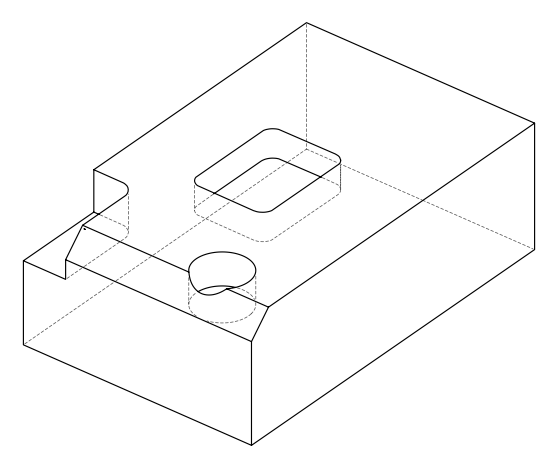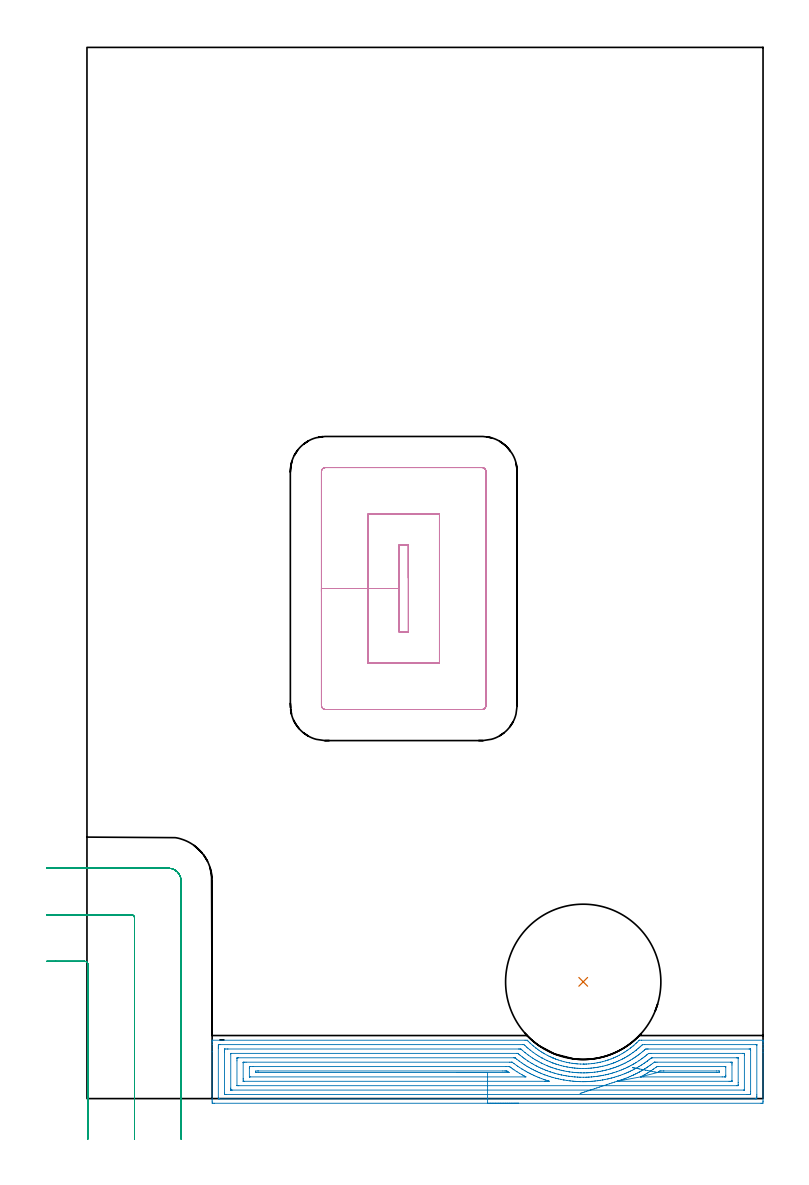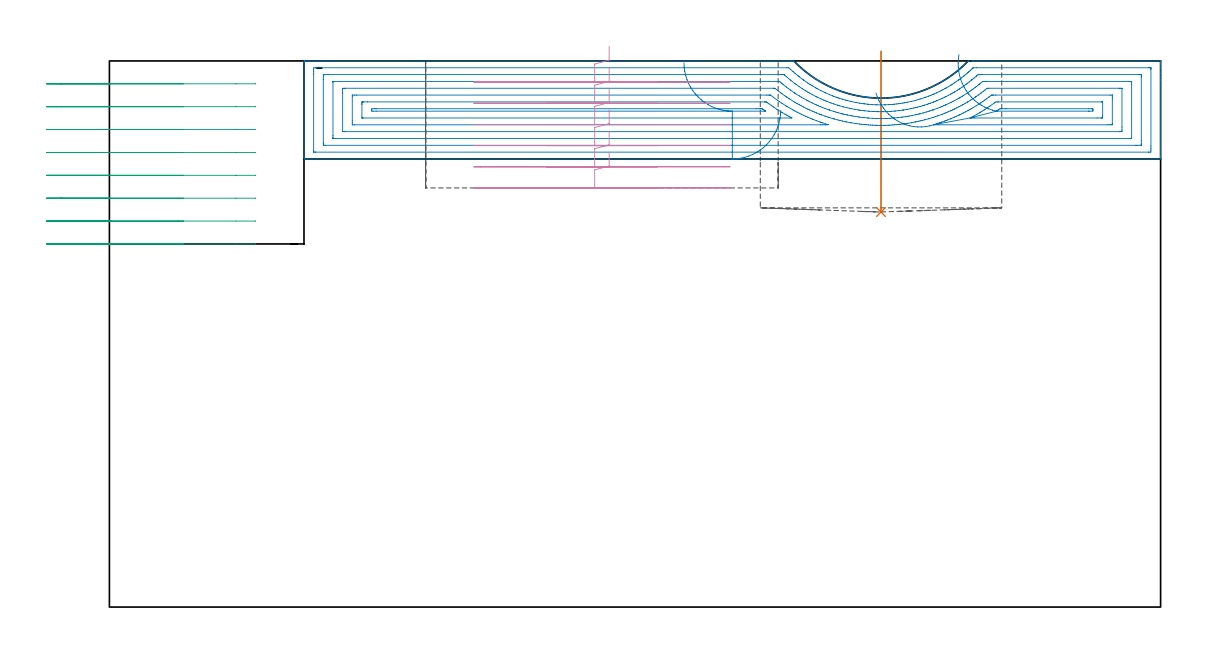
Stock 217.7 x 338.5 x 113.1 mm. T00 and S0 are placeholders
(PLAN: 4 operations, 2 tool changes, 23.2 min)
(1 INDEXABLE_INSERT_DRILL_BLIND_HOLE_FROM_SOLID | STEP1POCKET | NXT0302_038 | 0.13 min | 60290 mm3)
(2 AREA_MILL | FG_CHAMFER_SURFACE | UGT0205_001 | 11.1 min | 37587 mm3)
(3 MILL_CORNER_NOTCH_RECTANGULAR | CORNER_NOTCH_RECTANGULAR | UGT0201_094 | Follow Part, ap 5, ae 75% | 5.4 min | 125365 mm3)
(4 MILL_RECTANGULAR_POCKET | POCKET_RECTANGULAR_STRAIGHT | UGT0201_094 | Follow Part, ap 5, ae 75% | 6.57 min | 185123 mm3)
(TOOL NXT0302_038 | Index. Insert Drill 50mm [880-D5000L50-04] | D50 PA176 FL200 Z2)
(TOOL UGT0205_001 | Chamfer Mill 20 x 3 x 45 deg. | D20 FL50 Z2)
(TOOL UGT0201_094 | End mill 20 mm | D20 FL38 Z4)
(OP 1 INDEXABLE_INSERT_DRILL_BLIND_HOLE_FROM_SOLID)
G17 G21 G94 G90
T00 M6
G54
G17 G0 G90 X159.8 Y37.6 S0 M3
G43 Z123.1 H1
G94 G81 G98 Z81.8 F250. R115.1
G80
M5
M2
(OP 2 AREA_MILL)
G17 G21 G94 G90
T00 M6
G54
G17 G0 G90 X139. Y-1.5 S1061 M3
G43 Z123.1 H0
Z102.8
G94 G1 X138.962 Z101.928 F250.
X138.848 Z101.064
X138.659 Z100.212
X138.397 Z99.38
X138.063 Z98.574
X137.66 Z97.8
X137.192 Z97.064
X136.66 Z96.372
X136.071 Z95.729
X135.428 Z95.14
X134.736 Z94.608
X134. Z94.14
X133.226 Z93.737
X132.42 Z93.403
X131.588 Z93.141
X130.736 Z92.952
X129.872 Z92.838
X129. Z92.8
X40.929
X40.474 Y-1.495 Z92.803
X40.31 Y-1.492 Z92.806
X40.305 Y-1.047 Z93.25
X40.3 Y-0.427 Z93.87
Y15.082 Z109.378
Y17.466 Z111.761
Y18.182 Z112.482
Y18.432 Z112.732
X40.306 Y18.795 Z113.086
X40.307 Y18.797 Z113.088
X40.482 Y18.8 Z113.1
X141.071
X141.747 Y18.795 Z113.091
X141.761 Y18.79 Z113.089
X142.034 Y18.516 Z112.816
X142.206 Y18.347 Z112.646
X142.509 Y18.048 Z112.348
X142.675 Y17.889 Z112.188
X142.845 Y17.732 Z112.032
X143.476 Y17.171 Z111.469
X143.753 Y16.935 Z111.233
X144.551 Y16.293 Z110.592
X144.632 Y16.231 Z110.53
X145.094 Y15.896 Z110.192
X145.525 Y15.581 Z109.88
X145.764 Y15.416 Z109.715
X146.09 Y15.199 Z109.499
X146.418 Y14.987 Z109.286
X146.632 Y14.857 Z109.155
X146.69 Y14.821 Z109.119
X146.882 Y14.705 Z109.
X147.151 Y14.539 Z108.836
X147.311 Y14.448 Z108.745
X148.224 Y13.949 Z108.248
X148.784 Y13.66 Z107.96
X148.94 Y13.583 Z107.883
X149.135 Y13.493 Z107.793
X149.456 Y13.352 Z107.649
X149.565 Y13.304 Z107.6
X149.79 Y13.204 Z107.502
X149.991 Y13.116 Z107.411
X150.012 Y13.107 Z107.402
X150.126 Y13.058 Z107.357
X150.186 Y13.033 Z107.332
X150.31 Y12.983 Z107.278
X150.787 Y12.783 Z107.082
X150.837 Y12.764 Z107.063
X150.884 Y12.746 Z107.044
X151.353 Y12.576 Z106.873
X151.777 Y12.429 Z106.727
X152.694 Y12.142 Z106.438
X153.564 Y11.891 Z106.191
X154.483 Y11.684 Z105.979
X155.286 Y11.523 Z105.82
X155.35 Y11.51 Z105.808
X156.244 Y11.364 Z105.662
X156.271 Y11.361 Z105.658
X156.465 Y11.336 Z105.635
X156.718 Y11.306 Z105.601
X156.799 Y11.295 Z105.592
X156.928 Y11.279 Z105.576
X157.165 Y11.251 Z105.546
X157.57 Y11.215 Z105.51
X158.03 Y11.175 Z105.468
X158.923 Y11.126 Z105.419
X159.809 Y11.105 Z105.403
X159.889 Y11.106
X159.968 Z105.404
X160.263 Y11.108 Z105.407
X160.71 Y11.124 Z105.42
X160.741 Y11.125 Z105.421
X161.603 Y11.176 Z105.471
X162.496 Y11.258 Z105.551
X162.803 Y11.295 Z105.592
X163.121 Y11.335 Z105.633
X163.389 Y11.369 Z105.667
X164.283 Y11.516 Z105.814
X164.958 Y11.652 Z105.949
X165.176 Y11.697 Z105.991
X165.212 Y11.706 Z105.999
X165.991 Y11.882 Z106.18
X166.069 Y11.901 Z106.198
X166.962 Y12.158 Z106.457
X167.71 Y12.397 Z106.696
X167.856 Y12.443 Z106.742
X168.762 Y12.764 Z107.063
X169.472 Y13.058 Z107.357
X169.642 Y13.13 Z107.426
X170.181 Y13.368 Z107.668
X170.535 Y13.528 Z107.825
X170.577 Y13.548 Z107.844
X170.815 Y13.66 Z107.96
X171.429 Y13.978 Z108.275
X172.322 Y14.465 Z108.765
X172.449 Y14.538 Z108.837
X172.812 Y14.763 Z109.06
X173.215 Y15.012 Z109.309
X173.836 Y15.417 Z109.714
X174.108 Y15.605 Z109.903
X175.002 Y16.256 Z110.556
X175.046 Y16.29 Z110.59
X175.41 Y16.584 Z110.881
X175.895 Y16.973 Z111.273
X175.941 Y17.013 Z111.313
X176.125 Y17.171 Z111.47
X176.788 Y17.765 Z112.062
X177.089 Y18.049 Z112.346
X177.73 Y18.681 Z112.979
X177.842 Y18.789 Z113.086
X177.851 Y18.795 Z113.091
X178.624 Y18.8 Z113.1
X217.518
X217.693 Y18.797 Z113.088
X217.694 Y18.795 Z113.086
X217.7 Y18.432 Z112.731
Y18.182 Z112.482
Y17.466 Z111.761
Y16.226 Z110.523
Y14.821 Z109.116
Y-0.786 Z93.512
X217.697 Y-1.047 Z93.25
X217.69 Y-1.492 Z92.806
X217.526 Y-1.495 Z92.803
X217.071 Y-1.5 Z92.8
X129.
Y-0.086 Z94.214
X42.717 Y-0.085 Z94.215
X42.635
X42.336 Y-0.079 Z94.221
X42.309 Y-0.076 Z94.224
X42.305 Y-0.053 Z94.247
X42.302 Y-0.018 Z94.282
X42.301 Y0.016 Z94.316
X42.3 Y0.246 Z94.546
Y16.114 Z110.414
X42.302 Y16.584 Z110.884
X42.306 Y16.989 Z111.289
X42.32 Y17.379 Z111.679
X42.717 Y17.384 Z111.684
X42.799 Y17.385 Z111.685
X140.258
X140.663 Y17.38 Z111.68
X140.71 Y17.379 Z111.679
X141.071 Y17.049 Z111.349
X141.589 Y16.584 Z110.884
X141.965 Y16.254 Z110.554
X142.63 Y15.702 Z110.002
X142.859 Y15.52 Z109.82
X143.676 Y14.897 Z109.197
X143.753 Y14.841 Z109.141
X143.781 Y14.821 Z109.121
X144.647 Y14.22 Z108.52
X144.754 Y14.15 Z108.45
X145.084 Y13.939 Z108.239
X145.541 Y13.661 Z107.961
X146.251 Y13.239 Z107.539
X146.435 Y13.138 Z107.438
X146.467 Y13.121 Z107.421
X146.584 Y13.058 Z107.358
X147.33 Y12.668 Z106.968
X148.127 Y12.272 Z106.572
X148.341 Y12.176 Z106.476
X149.118 Y11.843 Z106.143
X149.71 Y11.592 Z105.892
X150.012 Y11.473 Z105.773
X150.066 Y11.453 Z105.753
X150.507 Y11.295 Z105.595
X150.906 Y11.159 Z105.459
X151.112 Y11.091 Z105.391
X151.8 Y10.881 Z105.181
X152.404 Y10.699 Z104.999
X152.694 Y10.617 Z104.917
X152.786 Y10.593 Z104.893
X153.528 Y10.413 Z104.713
X153.588 Y10.399 Z104.699
X153.606 Y10.395 Z104.695
X154.483 Y10.216 Z104.516
X154.732 Y10.168 Z104.468
X155.377 Y10.058 Z104.358
X155.806 Y9.99 Z104.29
X156.271 Y9.926 Z104.226
X156.459 Y9.903 Z104.203
X157.008 Y9.841 Z104.141
X157.165 Y9.826 Z104.126
X157.816 Y9.771 Z104.071
X158.059 Y9.755 Z104.055
X158.765 Y9.717 Z104.017
X158.953 Y9.711 Z104.011
X159.681 Y9.695 Z103.995
X159.847
X160.564 Y9.706 Z104.006
X160.741 Y9.713 Z104.013
X161.417 Y9.747 Z104.047
X161.636 Y9.762 Z104.062
X162.246 Y9.811 Z104.111
X162.53 Y9.838 Z104.138
X163.055 Y9.895 Z104.195
X163.424 Y9.941 Z104.241
X163.845 Y9.998 Z104.298
X164.318 Y10.074 Z104.374
X164.611 Y10.124 Z104.424
X165.212 Y10.239 Z104.539
X166.072 Y10.413 Z104.713
X166.106 Y10.421 Z104.721
X166.897 Y10.617 Z104.917
X167. Y10.644 Z104.944
X167.509 Y10.793 Z105.093
X167.894 Y10.909 Z105.209
X168.191 Y11.002 Z105.302
X168.788 Y11.198 Z105.498
X169.078 Y11.295 Z105.595
X169.59 Y11.477 Z105.777
X169.683 Y11.512 Z105.812
X170.159 Y11.707 Z106.007
X170.577 Y11.88 Z106.18
X170.786 Y11.97 Z106.27
X171.256 Y12.176 Z106.476
X171.431 Y12.255 Z106.555
X171.471 Y12.273 Z106.573
X172.004 Y12.532 Z106.832
X172.365 Y12.713 Z107.013
X172.594 Y12.832 Z107.132
X173.016 Y13.058 Z107.358
X173.207 Y13.162 Z107.462
X173.259 Y13.191 Z107.491
X173.739 Y13.466 Z107.766
X174.153 Y13.714 Z108.014
X174.294 Y13.801 Z108.101
X174.516 Y13.939 Z108.239
X174.837 Y14.147 Z108.447
X175.047 Y14.286 Z108.586
X175.367 Y14.506 Z108.806
X175.818 Y14.821 Z109.121
X175.89 Y14.872 Z109.172
X175.941 Y14.91 Z109.21
X176.398 Y15.253 Z109.553
X176.836 Y15.589 Z109.889
X176.899 Y15.64 Z109.94
X176.977 Y15.702 Z110.002
X177.386 Y16.041 Z110.341
X177.73 Y16.329 Z110.629
X177.866 Y16.449 Z110.749
X178.017 Y16.584 Z110.884
X178.332 Y16.872 Z111.172
X178.624 Y17.14 Z111.44
X178.793 Y17.299 Z111.599
X178.845 Y17.345 Z111.645
X178.873 Y17.368 Z111.668
X178.91 Y17.379 Z111.679
X179.599 Y17.386 Z111.686
X215.283 Y17.385 Z111.685
X215.365
X215.664 Y17.379 Z111.679
X215.691 Y17.376 Z111.676
X215.694 Y17.353 Z111.653
X215.698 Y17.318 Z111.618
X215.699 Y17.284 Z111.584
X215.7 Y17.054 Z111.354
Y1.187 Z95.487
X215.698 Y0.716 Z95.016
X215.694 Y0.311 Z94.611
X215.68 Y-0.079 Z94.221
X215.283 Y-0.084 Z94.216
X215.201 Y-0.085 Z94.215
X129. Y-0.086 Z94.214
Y1.328 Z95.628
X44.778 Y1.329 Z95.629
X44.505 Y1.33 Z95.63
X44.415 Y1.332 Z95.632
X44.344 Y1.335 Z95.635
X44.31 Y1.343 Z95.643
X44.307 Y1.395 Z95.695
X44.303 Y1.598 Z95.898
X44.3 Y1.8 Z96.1
Y15.023 Z109.323
X44.302 Y15.702 Z110.002
X44.305 Y15.9 Z110.2
X44.311 Y15.965 Z110.265
X44.369 Y15.967 Z110.267
X44.505 Y15.969 Z110.269
X45.127 Y15.971 Z110.271
X45.399 Y15.972 Z110.272
X139.01 Y15.971 Z110.271
X139.282 Y15.969 Z110.269
X139.555 Y15.965 Z110.265
X139.721 Y15.958 Z110.258
X139.816 Y15.877 Z110.177
X140.177 Y15.565 Z109.865
X141.056 Y14.821 Z109.121
X141.071 Y14.809 Z109.109
X141.141 Y14.751 Z109.051
X141.965 Y14.124 Z108.424
X142.215 Y13.939 Z108.239
X142.859 Y13.486 Z107.786
X143.485 Y13.058 Z107.358
X143.753 Y12.884 Z107.184
X144.234 Y12.583 Z106.883
X144.647 Y12.343 Z106.643
X144.939 Y12.176 Z106.476
X145.541 Y11.849 Z106.149
X146.266 Y11.462 Z105.762
X146.435 Y11.379 Z105.679
X146.61 Y11.295 Z105.595
X147.33 Y10.964 Z105.264
X147.946 Y10.687 Z104.987
X148.224 Y10.57 Z104.87
X148.602 Y10.413 Z104.713
X149.118 Y10.214 Z104.514
X149.444 Y10.092 Z104.392
X150.012 Y9.898 Z104.198
X150.793 Y9.643 Z103.943
X150.906 Y9.608 Z103.908
X151.158 Y9.532 Z103.832
X151.8 Y9.348 Z103.648
X152.059 Y9.277 Z103.577
X152.694 Y9.126 Z103.426
X153.231 Y9.003 Z103.303
X153.588 Y8.929 Z103.229
X154.356 Y8.774 Z103.074
X154.483 Y8.752 Z103.052
X155.082 Y8.65 Z102.95
X155.377 Y8.603 Z102.903
X155.432 Y8.595 Z102.895
X156.271 Y8.492 Z102.792
X156.452 Y8.471 Z102.771
X157.165 Y8.403 Z102.703
X157.44 Y8.379 Z102.679
X158.059 Y8.338 Z102.638
X158.394 Y8.32 Z102.62
X158.953 Y8.299 Z102.599
X159.319 Y8.289 Z102.589
X159.847 Y8.282 Z102.582
X160.216 Y8.286 Z102.586
X160.741 Y8.298 Z102.598
X161.084 Y8.313 Z102.613
X161.636 Y8.343 Z102.643
X161.928 Y8.362 Z102.662
X162.53 Y8.41 Z102.71
X162.752 Y8.431 Z102.731
X163.424 Y8.502 Z102.802
X163.557 Y8.518 Z102.818
X164.318 Y8.618 Z102.918
X164.346 Y8.622 Z102.922
X164.519 Y8.65 Z102.95
X165.11 Y8.75 Z103.05
X165.212 Y8.769 Z103.069
X165.857 Y8.896 Z103.196
X166.106 Y8.947 Z103.247
X166.591 Y9.054 Z103.354
X167. Y9.148 Z103.448
X167.312 Y9.224 Z103.524
X167.894 Y9.375 Z103.675
X168.018 Y9.409 Z103.709
X168.441 Y9.532 Z103.832
X168.707 Y9.612 Z103.912
X168.788 Y9.638 Z103.938
X169.379 Y9.831 Z104.131
X169.683 Y9.932 Z104.232
X170.044 Y10.057 Z104.357
X170.577 Y10.247 Z104.547
X170.698 Y10.293 Z104.593
X170.999 Y10.413 Z104.713
X171.331 Y10.551 Z104.851
X171.471 Y10.61 Z104.91
X171.953 Y10.82 Z105.12
X172.365 Y11.001 Z105.301
X172.569 Y11.094 Z105.394
X173.001 Y11.295 Z105.595
X173.174 Y11.379 Z105.679
X173.259 Y11.422 Z105.722
X173.759 Y11.684 Z105.984
X174.153 Y11.893 Z106.193
X174.338 Y11.994 Z106.294
X174.669 Y12.176 Z106.476
X174.909 Y12.312 Z106.612
X175.047 Y12.393 Z106.693
X175.62 Y12.741 Z107.041
X175.941 Y12.943 Z107.243
X176.012 Y12.988 Z107.288
X176.119 Y13.058 Z107.358
X176.546 Y13.344 Z107.644
X176.836 Y13.54 Z107.84
X177.071 Y13.707 Z108.007
X177.395 Y13.939 Z108.239
X177.587 Y14.08 Z108.38
X177.73 Y14.186 Z108.486
X178.09 Y14.466 Z108.766
X178.544 Y14.821 Z109.121
X178.588 Y14.856 Z109.156
X178.624 Y14.885 Z109.185
X179.07 Y15.263 Z109.563
X179.518 Y15.645 Z109.945
X179.584 Y15.702 Z110.002
X179.882 Y15.959 Z110.259
X180.145 Y15.966 Z110.266
X180.412 Y15.97 Z110.27
X180.685 Y15.971 Z110.271
X213.222
X213.495 Y15.97 Z110.27
X213.585 Y15.968 Z110.268
X213.656 Y15.965 Z110.265
X213.69 Y15.957 Z110.257
X213.692 Y15.905 Z110.205
X213.697 Y15.702 Z110.002
X213.7 Y15.5 Z109.8
Y2.277 Z96.577
X213.698 Y1.598 Z95.898
X213.696 Y1.4 Z95.7
X213.689 Y1.336 Z95.636
X213.631 Y1.333 Z95.633
X213.495 Y1.331 Z95.631
X212.873 Y1.329 Z95.629
X212.601
X129. Y1.328 Z95.628
Y2.743 Z97.043
X46.92
X46.44 Y2.745 Z97.045
X46.334 Y2.748 Z97.048
X46.316 Y2.749 Z97.049
X46.31 Y2.762 Z97.062
X46.306 Y2.815 Z97.115
X46.302 Y2.923 Z97.223
X46.3 Y3.354 Z97.654
X46.301 Y14.377 Z108.677
X46.302 Y14.486 Z108.786
X46.307 Y14.54 Z108.84
X46.31 Y14.549 Z108.849
X46.318 Y14.552 Z108.852
X46.352 Y14.554 Z108.854
X46.562 Y14.557 Z108.857
X138.388
X138.657 Y14.556 Z108.856
X138.733 Y14.552 Z108.852
X138.748 Y14.551 Z108.851
X138.806 Y14.508 Z108.808
X138.909 Y14.425 Z108.725
X139.127 Y14.245 Z108.545
X139.282 Y14.116 Z108.416
X139.502 Y13.939 Z108.239
X140.177 Y13.412 Z107.712
X140.645 Y13.058 Z107.358
X141.071 Y12.749 Z107.049
X141.887 Y12.176 Z106.476
X141.965 Y12.123 Z106.423
X142.137 Y12.006 Z106.306
X142.859 Y11.563 Z105.863
X143.306 Y11.295 Z105.595
X143.753 Y11.04 Z105.34
X144.349 Y10.707 Z105.007
X144.647 Y10.551 Z104.851
X144.914 Y10.413 Z104.713
X145.541 Y10.105 Z104.405
X146.15 Y9.813 Z104.113
X146.435 Y9.686 Z103.986
X146.787 Y9.532 Z103.832
X147.33 Y9.303 Z103.603
X147.729 Y9.138 Z103.438
X148.224 Y8.949 Z103.249
X149.048 Y8.65 Z102.95
X149.118 Y8.626 Z102.926
X149.156 Y8.613 Z102.913
X150.012 Y8.345 Z102.645
X150.461 Y8.208 Z102.508
X150.906 Y8.083 Z102.383
X151.702 Y7.865 Z102.165
X151.8 Y7.841 Z102.141
X152.104 Y7.768 Z102.068
X152.694 Y7.639 Z101.939
X152.862 Y7.603 Z101.903
X153.588 Y7.46 Z101.76
X153.975 Y7.387 Z101.687
X154.483 Y7.302 Z101.602
X155.046 Y7.213 Z101.513
X155.377 Y7.168 Z101.468
X156.073 Y7.082 Z101.382
X156.271 Y7.061 Z101.361
X157.067 Y6.983 Z101.283
X157.165 Y6.975 Z101.275
X158.029 Y6.917 Z101.217
X158.059 Y6.915 Z101.215
X158.675 Y6.887 Z101.187
X158.963 Y6.877 Z101.177
X159.847 Y6.862 Z101.162
X159.873
X160.741 Y6.877 Z101.177
X160.751
X161.018 Y6.887 Z101.187
X161.604 Y6.918 Z101.218
X161.636 Y6.92 Z101.22
X162.438 Y6.977 Z101.277
X162.53 Y6.984 Z101.284
X163.255 Y7.053 Z101.353
X163.424 Y7.072 Z101.372
X164.054 Y7.147 Z101.447
X164.318 Y7.182 Z101.482
X164.836 Y7.257 Z101.557
X165.212 Y7.317 Z101.617
X165.602 Y7.384 Z101.684
X166.106 Y7.477 Z101.777
X166.353 Y7.525 Z101.825
X167. Y7.659 Z101.959
X167.092 Y7.678 Z101.978
X167.494 Y7.768 Z102.068
X167.816 Y7.846 Z102.146
X167.894 Y7.866 Z102.166
X168.52 Y8.033 Z102.333
X168.788 Y8.107 Z102.407
X169.213 Y8.232 Z102.532
X169.683 Y8.375 Z102.675
X169.894 Y8.441 Z102.741
X170.543 Y8.65 Z102.95
X170.568 Y8.658 Z102.958
X170.595 Y8.668 Z102.968
X171.471 Y8.985 Z103.285
X172.032 Y9.203 Z103.503
X172.365 Y9.34 Z103.64
X172.501 Y9.397 Z103.697
X172.816 Y9.532 Z103.832
X173.123 Y9.666 Z103.966
X173.259 Y9.727 Z104.027
X173.734 Y9.945 Z104.245
X174.153 Y10.142 Z104.442
X174.337 Y10.232 Z104.532
X174.697 Y10.413 Z104.713
X175.047 Y10.599 Z104.899
X175.503 Y10.845 Z105.145
X175.941 Y11.085 Z105.385
X176.077 Y11.161 Z105.461
X176.309 Y11.295 Z105.595
X176.635 Y11.492 Z105.792
X176.836 Y11.616 Z105.916
X177.73 Y12.185 Z106.485
X178.25 Y12.545 Z106.845
X178.624 Y12.806 Z107.106
X178.772 Y12.912 Z107.212
X178.97 Y13.058 Z107.358
X179.281 Y13.291 Z107.591
X179.518 Y13.471 Z107.771
X179.782 Y13.679 Z107.979
X180.109 Y13.939 Z108.239
X180.275 Y14.075 Z108.375
X180.412 Y14.187 Z108.487
X180.762 Y14.476 Z108.776
X180.845 Y14.544 Z108.844
X180.993 Y14.55 Z108.85
X181.306 Y14.555 Z108.855
X181.574 Y14.557 Z108.857
X211.08
X211.56 Y14.555 Z108.855
X211.666 Y14.552 Z108.852
X211.684 Y14.551 Z108.851
X211.69 Y14.538 Z108.838
X211.694 Y14.485 Z108.785
X211.698 Y14.378 Z108.678
X211.7 Y13.946 Z108.246
X211.699 Y2.923 Z97.223
X211.698 Y2.814 Z97.114
X211.693 Y2.76 Z97.06
X211.69 Y2.751 Z97.051
X211.682 Y2.748 Z97.048
X211.648 Y2.746 Z97.046
X211.438 Y2.743 Z97.043
X129.
Y4.157 Z98.457
X48.889
X48.716 Y4.159 Z98.459
X48.37 Y4.164 Z98.464
X48.308 Y4.167 Z98.467
X48.306 Y4.174 Z98.474
X48.303 Y4.198 Z98.498
X48.301 Y4.242 Z98.542
X48.3 Y12.176 Z106.476
X48.302 Y12.841 Z107.141
X48.307 Y13.058 Z107.358
X48.31 Y13.134 Z107.434
X48.63 Y13.14 Z107.44
X48.803 Y13.142 Z107.442
X137.494 Y13.143 Z107.443
X137.581 Y13.141 Z107.441
X137.753 Y13.136 Z107.436
X137.83 Y13.129 Z107.429
X137.86 Y13.107 Z107.407
X137.926 Y13.058 Z107.358
X138.388 Y12.698 Z106.998
X139.067 Y12.176 Z106.476
X139.282 Y12.016 Z106.316
X139.883 Y11.584 Z105.884
X140.177 Y11.381 Z105.681
X140.303 Y11.295 Z105.595
X140.762 Y10.989 Z105.289
X141.071 Y10.791 Z105.091
X141.679 Y10.413 Z104.713
X141.965 Y10.242 Z104.542
X142.39 Y9.994 Z104.294
X142.859 Y9.736 Z104.036
X143.238 Y9.532 Z103.832
X143.753 Y9.265 Z103.565
X144.311 Y8.981 Z103.281
X144.647 Y8.822 Z103.122
X145.015 Y8.65 Z102.95
X145.541 Y8.416 Z102.716
X145.968 Y8.229 Z102.529
X146.435 Y8.037 Z102.337
X147.096 Y7.768 Z102.068
X147.33 Y7.68 Z101.98
X147.473 Y7.627 Z101.927
X148.224 Y7.368 Z101.668
X148.836 Y7.165 Z101.465
X149.118 Y7.077 Z101.377
X149.736 Y6.887 Z101.187
X150.012 Y6.807 Z101.107
X150.126 Y6.775 Z101.075
X150.906 Y6.571 Z100.871
X151.336 Y6.463 Z100.763
X151.8 Y6.358 Z100.658
X152.488 Y6.209 Z100.509
X152.694 Y6.167 Z100.467
X153.519 Y6.005 Z100.305
X153.603 Y5.991 Z100.291
X154.483 Y5.85 Z100.15
X154.669 Y5.822 Z100.122
X155.377 Y5.732 Z100.032
X155.692 Y5.694 Z99.994
X156.271 Y5.635 Z99.935
X156.686 Y5.596 Z99.896
X157.165 Y5.558 Z99.858
X157.653 Y5.525 Z99.825
X158.059 Y5.503 Z99.803
X158.593 Y5.479 Z99.779
X158.953 Y5.468 Z99.768
X159.51 Y5.457 Z99.757
X159.847 Y5.454 Z99.754
X160.4 Y5.46 Z99.76
X160.741 Y5.469 Z99.769
X161.267 Y5.487 Z99.787
X161.636 Y5.506 Z99.806
X162.112 Y5.535 Z99.835
X162.53 Y5.565 Z99.865
X162.942 Y5.599 Z99.899
X163.424 Y5.644 Z99.944
X163.755 Y5.679 Z99.979
X164.318 Y5.744 Z100.044
X164.553 Y5.774 Z100.074
X165.212 Y5.865 Z100.165
X165.336 Y5.883 Z100.183
X166.092 Y6.005 Z100.305
X166.104 Y6.008 Z100.308
X166.85 Y6.154 Z100.454
X167. Y6.184 Z100.484
X167.586 Y6.309 Z100.609
X167.894 Y6.378 Z100.678
X168.311 Y6.476 Z100.776
X168.788 Y6.594 Z100.894
X169.023 Y6.655 Z100.955
X169.683 Y6.834 Z101.134
X169.724 Y6.846 Z101.146
X169.865 Y6.887 Z101.187
X170.407 Y7.054 Z101.354
X170.577 Y7.107 Z101.407
X171.081 Y7.272 Z101.572
X171.471 Y7.401 Z101.701
X171.747 Y7.496 Z101.796
X172.365 Y7.713 Z102.013
X172.406 Y7.728 Z102.028
X172.51 Y7.768 Z102.068
X173.041 Y7.983 Z102.283
X173.259 Y8.073 Z102.373
X173.668 Y8.246 Z102.546
X174.153 Y8.454 Z102.754
X174.291 Y8.515 Z102.815
X174.592 Y8.65 Z102.95
X174.902 Y8.793 Z103.093
X175.047 Y8.862 Z103.162
X175.501 Y9.084 Z103.384
X175.941 Y9.308 Z103.608
X176.37 Y9.532 Z103.832
X176.671 Y9.694 Z103.994
X176.836 Y9.785 Z104.085
X177.241 Y10.013 Z104.313
X177.73 Y10.292 Z104.592
X177.806 Y10.338 Z104.638
X177.93 Y10.413 Z104.713
X178.355 Y10.679 Z104.979
X178.624 Y10.849 Z105.149
X178.896 Y11.026 Z105.326
X179.306 Y11.295 Z105.595
X179.432 Y11.38 Z105.68
X179.518 Y11.439 Z105.739
X179.953 Y11.748 Z106.048
X180.412 Y12.076 Z106.376
X180.47 Y12.119 Z106.419
X180.547 Y12.176 Z106.476
X180.974 Y12.504 Z106.804
X181.306 Y12.762 Z107.062
X181.68 Y13.058 Z107.358
X181.751 Y13.11 Z107.41
X181.778 Y13.13 Z107.43
X181.855 Y13.136 Z107.436
X182.027 Y13.141 Z107.441
X182.114 Y13.143 Z107.443
X209.111
X209.284 Y13.141 Z107.441
X209.629 Y13.136 Z107.436
X209.692 Y13.133 Z107.433
X209.694 Y13.126 Z107.426
X209.697 Y13.102 Z107.402
X209.699 Y13.058 Z107.358
X209.7 Y5.124 Z99.424
X209.698 Y4.459 Z98.759
X209.693 Y4.242 Z98.542
X209.69 Y4.166 Z98.466
X209.37 Y4.16 Z98.46
X209.197 Y4.158 Z98.458
X129. Y4.157 Z98.457
Y5.571 Z99.871
X50.764 Y5.572 Z99.872
X50.308 Y5.573 Z99.873
X50.306 Y5.575 Z99.875
X50.302 Y5.58 Z99.88
X50.301 Y6.005 Z100.305
X50.3 Y6.463 Z100.763
X50.301 Y11.524 Z105.824
X50.303 Y11.638 Z105.938
X50.307 Y11.695 Z105.995
X50.309 Y11.718 Z106.018
X50.33 Y11.723 Z106.023
X50.764 Y11.726 Z106.026
X51.218 Y11.728 Z106.028
X136.16 Y11.729 Z106.029
X136.6 Y11.727 Z106.027
X136.747 Y11.725 Z106.025
X136.863 Y11.722 Z106.022
X136.932 Y11.714 Z106.014
X137.512 Y11.277 Z105.577
X138.388 Y10.647 Z104.947
X138.722 Y10.413 Z104.713
X139.282 Y10.033 Z104.333
X140.061 Y9.532 Z103.832
X140.177 Y9.459 Z103.759
X140.373 Y9.337 Z103.637
X141.071 Y8.936 Z103.236
X141.578 Y8.65 Z102.95
X141.965 Y8.44 Z102.74
X142.429 Y8.193 Z102.493
X142.859 Y7.977 Z102.277
X143.281 Y7.768 Z102.068
X143.753 Y7.546 Z101.846
X144.178 Y7.35 Z101.65
X144.647 Y7.145 Z101.445
X145.247 Y6.887 Z101.187
X145.541 Y6.766 Z101.066
X145.75 Y6.681 Z100.981
X146.435 Y6.419 Z100.719
X147.186 Y6.147 Z100.447
X147.33 Y6.098 Z100.398
X147.608 Y6.005 Z100.305
X148.64 Y5.677 Z99.977
X148.885 Y5.598 Z99.898
X148.658 Y5.578 Z99.878
X148.41 Y5.574 Z99.874
X148.224 Y5.572 Z99.872
X147.77 Y5.571 Z99.871
X147.33
X129.
Y6.985 Z101.285
X52.552 Y6.986 Z101.286
X52.451 Y6.987 Z101.287
X52.356 Y6.99 Z101.29
X52.316 Y6.992 Z101.292
X52.31 Y7.013 Z101.313
X52.305 Y7.042 Z101.342
X52.301 Y7.135 Z101.435
X52.3 Y9.78 Z104.08
X52.304 Y10.029 Z104.329
X52.309 Y10.195 Z104.495
X52.314 Y10.308 Z104.608
X52.355 Y10.31 Z104.61
X52.552 Y10.313 Z104.613
X52.653 Y10.314 Z104.614
X53.447 Y10.315 Z104.615
X134.912
X135.706 Y10.314 Z104.614
X135.808 Y10.313 Z104.613
X136.003 Y10.308 Z104.608
X136.057 Y10.297 Z104.597
X136.149 Y10.234 Z104.534
X136.293 Y10.133 Z104.433
X136.6 Y9.914 Z104.214
X137.139 Y9.532 Z103.832
X137.494 Y9.287 Z103.587
X138.272 Y8.765 Z103.065
X138.388 Y8.691 Z102.991
X138.454 Y8.65 Z102.95
X139.282 Y8.149 Z102.449
X139.929 Y7.768 Z102.068
X140.177 Y7.628 Z101.928
X140.502 Y7.448 Z101.748
X140.785 Y7.296 Z101.596
X141.071 Y7.142 Z101.442
X141.309 Y7.011 Z101.311
X141.341 Y6.992 Z101.292
X140.971 Y6.986 Z101.286
X129. Y6.985 Z101.285
Y8.4 Z102.7
X55.235
X54.591 Y8.404 Z102.704
X54.341 Y8.407 Z102.707
X54.308 Y8.65 Z102.95
X54.306 Y8.684 Z102.984
X54.341 Y8.893 Z103.193
X54.983 Y8.899 Z103.199
X55.235 Y8.9 Z103.2
X133.918
X134.559 Y8.899 Z103.199
X134.812 Y8.897 Z103.197
X135.065 Y8.893 Z103.193
X135.213 Y8.883 Z103.183
X135.315 Y8.813 Z103.113
X135.55 Y8.65 Z102.95
X135.706 Y8.539 Z102.839
X135.836 Y8.442 Z102.742
X135.882 Y8.407 Z102.707
X135.861 Y8.404 Z102.704
X135.826 Y8.401 Z102.701
X135.795 Y8.4 Z102.7
X135.706
X129.
X128.128 Z102.738
X127.264 Z102.851
X126.412 Z103.04
X125.58 Z103.303
X124.774 Z103.636
X124. Z104.039
X123.264 Z104.508
X122.572 Z105.039
X121.929 Z105.628
X121.34 Z106.272
X120.808 Z106.964
X120.34 Z107.7
X119.937 Z108.473
X119.603 Z109.279
X119.341 Z110.111
X119.152 Z110.963
X119.038 Z111.828
X119. Z112.7
G0 Z123.1
X158.765 Y1.646
Z106.427
G1 X159.047 Y1.739 Z105.606
X159.396 Y1.855 Z104.815
X159.809 Y1.991 Z104.059
X160.283 Y2.148 Z103.344
X160.815 Y2.323 Z102.674
X161.4 Y2.516 Z102.057
X162.033 Y2.726 Z101.495
X162.711 Y2.95 Z100.993
X163.428 Y3.186 Z100.556
X164.178 Y3.434 Z100.186
X164.956 Y3.691 Z99.887
X165.756 Y3.955 Z99.66
X166.572 Y4.225 Z99.507
X167.397 Y4.497 Z99.429
X168.225 Y4.771 Z99.428
X169.05 Y5.044 Z99.503
X169.866 Y5.313 Z99.653
X170.667 Y5.578 Z99.878
X170.924 Y5.663 Z99.963
X171.266 Y5.774 Z100.074
X171.597 Y5.881 Z100.181
X171.982 Y6.005 Z100.305
X172.268 Y6.101 Z100.401
X172.365 Y6.134 Z100.434
X172.927 Y6.333 Z100.633
X173.259 Y6.455 Z100.755
X173.575 Y6.576 Z100.876
X174.153 Y6.803 Z101.103
X174.214 Y6.827 Z101.127
X174.356 Y6.887 Z101.187
X174.838 Y7.093 Z101.393
X175.047 Y7.184 Z101.484
X175.456 Y7.365 Z101.665
X175.941 Y7.584 Z101.884
X176.069 Y7.643 Z101.943
X176.335 Y7.768 Z102.068
X176.669 Y7.933 Z102.233
X176.836 Y8.016 Z102.316
X177.256 Y8.236 Z102.536
X177.73 Y8.486 Z102.786
X177.838 Y8.544 Z102.844
X178.032 Y8.65 Z102.95
X178.41 Y8.861 Z103.161
X178.624 Y8.983 Z103.283
X178.971 Y9.189 Z103.489
X179.518 Y9.516 Z103.816
X179.543 Y9.532 Z103.832
X180.07 Y9.869 Z104.169
X180.412 Y10.091 Z104.391
X180.607 Y10.221 Z104.521
X180.891 Y10.413 Z104.713
X181.306 Y10.704 Z105.004
X181.652 Y10.954 Z105.254
X182.12 Y11.295 Z105.595
X182.166 Y11.329 Z105.629
X182.674 Y11.709 Z106.009
X182.712 Y11.722 Z106.022
X182.765 Y11.725 Z106.025
X182.874 Y11.727 Z106.027
X183.094 Y11.728 Z106.028
X183.548 Y11.729 Z106.029
X207.236 Y11.728 Z106.028
X207.692 Y11.727 Z106.027
X207.694 Y11.725 Z106.025
X207.698 Y11.72 Z106.02
X207.699 Y11.295 Z105.595
X207.7 Y10.837 Z105.137
X207.699 Y5.777 Z100.077
X207.697 Y5.662 Z99.962
X207.694 Y5.605 Z99.905
X207.691 Y5.582 Z99.882
X207.67 Y5.577 Z99.877
X207.236 Y5.574 Z99.874
X206.782 Y5.572 Z99.872
X171.016
X170.667 Y5.578 Z99.878
X178.27 Y6.995 Z101.295
X178.426 Y7.082 Z101.382
X178.492 Y7.119 Z101.419
X179.578 Y7.709 Z102.009
X179.683 Y7.768 Z102.068
X180.141 Y8.036 Z102.336
X180.412 Y8.196 Z102.496
X180.696 Y8.37 Z102.67
X181.149 Y8.65 Z102.95
X181.245 Y8.711 Z103.011
X181.306 Y8.75 Z103.05
X181.782 Y9.063 Z103.363
X182.2 Y9.339 Z103.639
X182.316 Y9.418 Z103.718
X182.479 Y9.532 Z103.832
X183.094 Y9.968 Z104.268
X183.358 Y10.153 Z104.453
X183.595 Y10.308 Z104.608
X183.989 Y10.313 Z104.613
X184.089 Y10.314 Z104.614
X205.448
X205.549 Y10.313 Z104.613
X205.644 Y10.31 Z104.61
X205.684 Y10.308 Z104.608
X205.69 Y10.287 Z104.587
X205.695 Y10.258 Z104.558
X205.699 Y10.165 Z104.465
X205.7 Y7.52 Z101.82
X205.696 Y7.271 Z101.571
X205.692 Y7.105 Z101.405
X205.686 Y6.992 Z101.292
X205.645 Y6.99 Z101.29
X205.448 Y6.987 Z101.287
X205.347 Y6.986 Z101.286
X204.553 Y6.985 Z101.285
X179.079 Y6.986 Z101.286
X178.624 Y6.987 Z101.287
X178.522 Y6.988 Z101.288
X178.27 Y6.995 Z101.295
X183.73 Y8.405 Z102.705
X183.738 Y8.413 Z102.713
X183.826 Y8.481 Z102.781
X184.064 Y8.65 Z102.95
X184.402 Y8.882 Z103.182
X184.635 Y8.894 Z103.194
X184.883 Y8.897 Z103.197
X185.523 Y8.9 Z103.2
X185.777
X202.765
X203.409 Y8.896 Z103.196
X203.659 Y8.893 Z103.193
X203.692 Y8.65 Z102.95
X203.694 Y8.616 Z102.916
X203.659 Y8.407 Z102.707
X203.017 Y8.401 Z102.701
X202.765 Y8.4 Z102.7
X183.836
X183.776 Y8.401 Z102.701
X183.736 Y8.404 Z102.704
X183.73 Y8.405 Z102.705
X182.897 Y8.568 Z102.907
X182.085 Y8.728 Z103.182
X181.299 Y8.882 Z103.529
X180.546 Y9.03 Z103.944
X179.831 Y9.17 Z104.424
X179.161 Y9.301 Z104.966
X178.539 Y9.423 Z105.565
X177.97 Y9.535 Z106.217
X177.46 Y9.635 Z106.918
X177.011 Y9.723 Z107.661
X176.628 Y9.798 Z108.441
X176.313 Y9.86 Z109.252
X176.068 Y9.908 Z110.088
X175.896 Y9.942 Z110.943
X175.797 Y9.961 Z111.809
X175.773 Y9.966 Z112.681
X175.824 Y9.956 Z113.552
X175.949 Y9.931 Z114.415
G0 Z123.1
M5
M2
(OP 3 MILL_CORNER_NOTCH_RECTANGULAR)
G17 G21 G94 G90
T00 M6
G54
G17 G0 G90 X0.3 Y-13. S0 M3
G43 Z123.1 H0
Z108.363
G94 G1 Y-10. F250.
Y43.205 F500.
G3 X-0.695 Y44.2 R1.
G1 X-10.
X-13. F250.
G0 Z123.1
X15.3 Y-13.
Z108.363
G1 Y-10.
Y58.204 F500.
G3 X14.304 Y59.2 R1.
G1 X-10.
X-13. F250.
G0 Z123.1
X30.3 Y-13.
Z108.363
G1 Y-10.
Y70.1 F500.
G3 X26.2 Y74.2 R4.1
G1 X-10.
X-13. F250.
G0 Z123.1
X0.3 Y-13.
Z103.625
G1 Y-10.
Y43.205 F500.
G3 X-0.695 Y44.2 R1.
G1 X-10.
X-13. F250.
G0 Z123.1
X15.3 Y-13.
Z103.625
G1 Y-10.
Y58.204 F500.
G3 X14.304 Y59.2 R1.
G1 X-10.
X-13. F250.
G0 Z123.1
X30.3 Y-13.
Z103.625
G1 Y-10.
Y70.1 F500.
G3 X26.2 Y74.2 R4.1
G1 X-10.
X-13. F250.
G0 Z123.1
X0.3 Y-13.
Z98.888
G1 Y-10.
Y43.205 F500.
G3 X-0.695 Y44.2 R1.
G1 X-10.
X-13. F250.
G0 Z123.1
X15.3 Y-13.
Z98.888
G1 Y-10.
Y58.204 F500.
G3 X14.304 Y59.2 R1.
G1 X-10.
X-13. F250.
G0 Z123.1
X30.3 Y-13.
Z98.888
G1 Y-10.
Y70.1 F500.
G3 X26.2 Y74.2 R4.1
G1 X-10.
X-13. F250.
G0 Z123.1
X0.3 Y-13.
Z94.15
G1 Y-10.
Y43.205 F500.
G3 X-0.695 Y44.2 R1.
G1 X-10.
X-13. F250.
G0 Z123.1
X15.3 Y-13.
Z94.15
G1 Y-10.
Y58.204 F500.
G3 X14.304 Y59.2 R1.
G1 X-10.
X-13. F250.
G0 Z123.1
X30.3 Y-13.
Z94.15
G1 Y-10.
Y70.1 F500.
G3 X26.2 Y74.2 R4.1
G1 X-10.
X-13. F250.
G0 Z123.1
X0.3 Y-13.
Z89.413
G1 Y-10.
Y43.205 F500.
G3 X-0.695 Y44.2 R1.
G1 X-10.
X-13. F250.
G0 Z123.1
X15.3 Y-13.
Z89.413
G1 Y-10.
Y58.204 F500.
G3 X14.304 Y59.2 R1.
G1 X-10.
X-13. F250.
G0 Z123.1
X30.3 Y-13.
Z89.413
G1 Y-10.
Y70.1 F500.
G3 X26.2 Y74.2 R4.1
G1 X-10.
X-13. F250.
G0 Z123.1
X0.3 Y-13.
Z84.675
G1 Y-10.
Y43.205 F500.
G3 X-0.695 Y44.2 R1.
G1 X-10.
X-13. F250.
G0 Z123.1
X15.3 Y-13.
Z84.675
G1 Y-10.
Y58.204 F500.
G3 X14.304 Y59.2 R1.
G1 X-10.
X-13. F250.
G0 Z123.1
X30.3 Y-13.
Z84.675
G1 Y-10.
Y70.1 F500.
G3 X26.2 Y74.2 R4.1
G1 X-10.
X-13. F250.
G0 Z123.1
X0.3 Y-13.
Z79.938
G1 Y-10.
Y43.205 F500.
G3 X-0.695 Y44.2 R1.
G1 X-10.
X-13. F250.
G0 Z123.1
X15.3 Y-13.
Z79.938
G1 Y-10.
Y58.204 F500.
G3 X14.304 Y59.2 R1.
G1 X-10.
X-13. F250.
G0 Z123.1
X30.3 Y-13.
Z79.938
G1 Y-10.
Y70.1 F500.
G3 X26.2 Y74.2 R4.1
G1 X-10.
X-13. F250.
G0 Z123.1
X0.3 Y-13.
Z75.2
G1 Y-10.
Y43.205 F500.
G3 X-0.695 Y44.2 R1.
G1 X-10.
X-13. F250.
G0 Z123.1
X15.3 Y-13.
Z75.2
G1 Y-10.
Y58.204 F500.
G3 X14.304 Y59.2 R1.
G1 X-10.
X-13. F250.
G0 Z123.1
X30.3 Y-13.
Z75.2
G1 Y-10.
Y70.1 F500.
G3 X26.2 Y74.2 R4.1
G1 X-10.
X-13. F250.
G0 Z123.1
M5
M2
(OP 4 MILL_RECTANGULAR_POCKET)
G17 G21 G94 G90
T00 M6
G54
G17 G0 G90 X103.5 Y167.595 S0 M3
G43 Z123.1 H0
Z116.1
G94 G1 Y178.2 Z113.259 F250.
X100.5 Z112.455
Y164.25 Z108.717
Y150.3 F500.
X103.5
Y178.2
X100.5
Y164.25
X90.5
Y140.3
X113.5
Y188.2
X90.5
Y164.25
X75.5
Y126.6
G3 X76.8 Y125.3 R1.3
G1 X127.2
G3 X128.5 Y126.6 R1.3
G1 Y201.9
G3 X127.2 Y203.2 R1.3
G1 X76.8
G3 X75.5 Y201.9 R1.3
G1 Y164.25
Y163.25
G0 X103.5 Y167.595 Z111.717
G1 Y178.2 Z108.875 F250.
X100.5 Z108.071
Y164.25 Z104.333
Y150.3 F500.
X103.5
Y178.2
X100.5
Y164.25
X90.5
Y140.3
X113.5
Y188.2
X90.5
Y164.25
X75.5
Y126.6
G3 X76.8 Y125.3 R1.3
G1 X127.2
G3 X128.5 Y126.6 R1.3
G1 Y201.9
G3 X127.2 Y203.2 R1.3
G1 X76.8
G3 X75.5 Y201.9 R1.3
G1 Y164.25
Y163.25
G0 X103.5 Y167.595 Z107.333
G1 Y178.2 Z104.492 F250.
X100.5 Z103.688
Y164.25 Z99.95
Y150.3 F500.
X103.5
Y178.2
X100.5
Y164.25
X90.5
Y140.3
X113.5
Y188.2
X90.5
Y164.25
X75.5
Y126.6
G3 X76.8 Y125.3 R1.3
G1 X127.2
G3 X128.5 Y126.6 R1.3
G1 Y201.9
G3 X127.2 Y203.2 R1.3
G1 X76.8
G3 X75.5 Y201.9 R1.3
G1 Y164.25
Y163.25
G0 X103.5 Y167.595 Z102.95
G1 Y178.2 Z100.108 F250.
X100.5 Z99.305
Y164.25 Z95.567
Y150.3 F500.
X103.5
Y178.2
X100.5
Y164.25
X90.5
Y140.3
X113.5
Y188.2
X90.5
Y164.25
X75.5
Y126.6
G3 X76.8 Y125.3 R1.3
G1 X127.2
G3 X128.5 Y126.6 R1.3
G1 Y201.9
G3 X127.2 Y203.2 R1.3
G1 X76.8
G3 X75.5 Y201.9 R1.3
G1 Y164.25
Y163.25
G0 X103.5 Y167.595 Z98.567
G1 Y178.2 Z95.725 F250.
X100.5 Z94.921
Y164.25 Z91.183
Y150.3 F500.
X103.5
Y178.2
X100.5
Y164.25
X90.5
Y140.3
X113.5
Y188.2
X90.5
Y164.25
X75.5
Y126.6
G3 X76.8 Y125.3 R1.3
G1 X127.2
G3 X128.5 Y126.6 R1.3
G1 Y201.9
G3 X127.2 Y203.2 R1.3
G1 X76.8
G3 X75.5 Y201.9 R1.3
G1 Y164.25
Y163.25
G0 X103.5 Y167.595 Z94.183
G1 Y178.2 Z91.342 F250.
X100.5 Z90.538
Y164.25 Z86.8
Y150.3 F500.
X103.5
Y178.2
X100.5
Y164.25
X90.5
Y140.3
X113.5
Y188.2
X90.5
Y164.25
X75.5
Y126.6
G3 X76.8 Y125.3 R1.3
G1 X127.2
G3 X128.5 Y126.6 R1.3
G1 Y201.9
G3 X127.2 Y203.2 R1.3
G1 X76.8
G3 X75.5 Y201.9 R1.3
G1 Y164.25
Y163.25
G0 Z123.1
M5
M2
